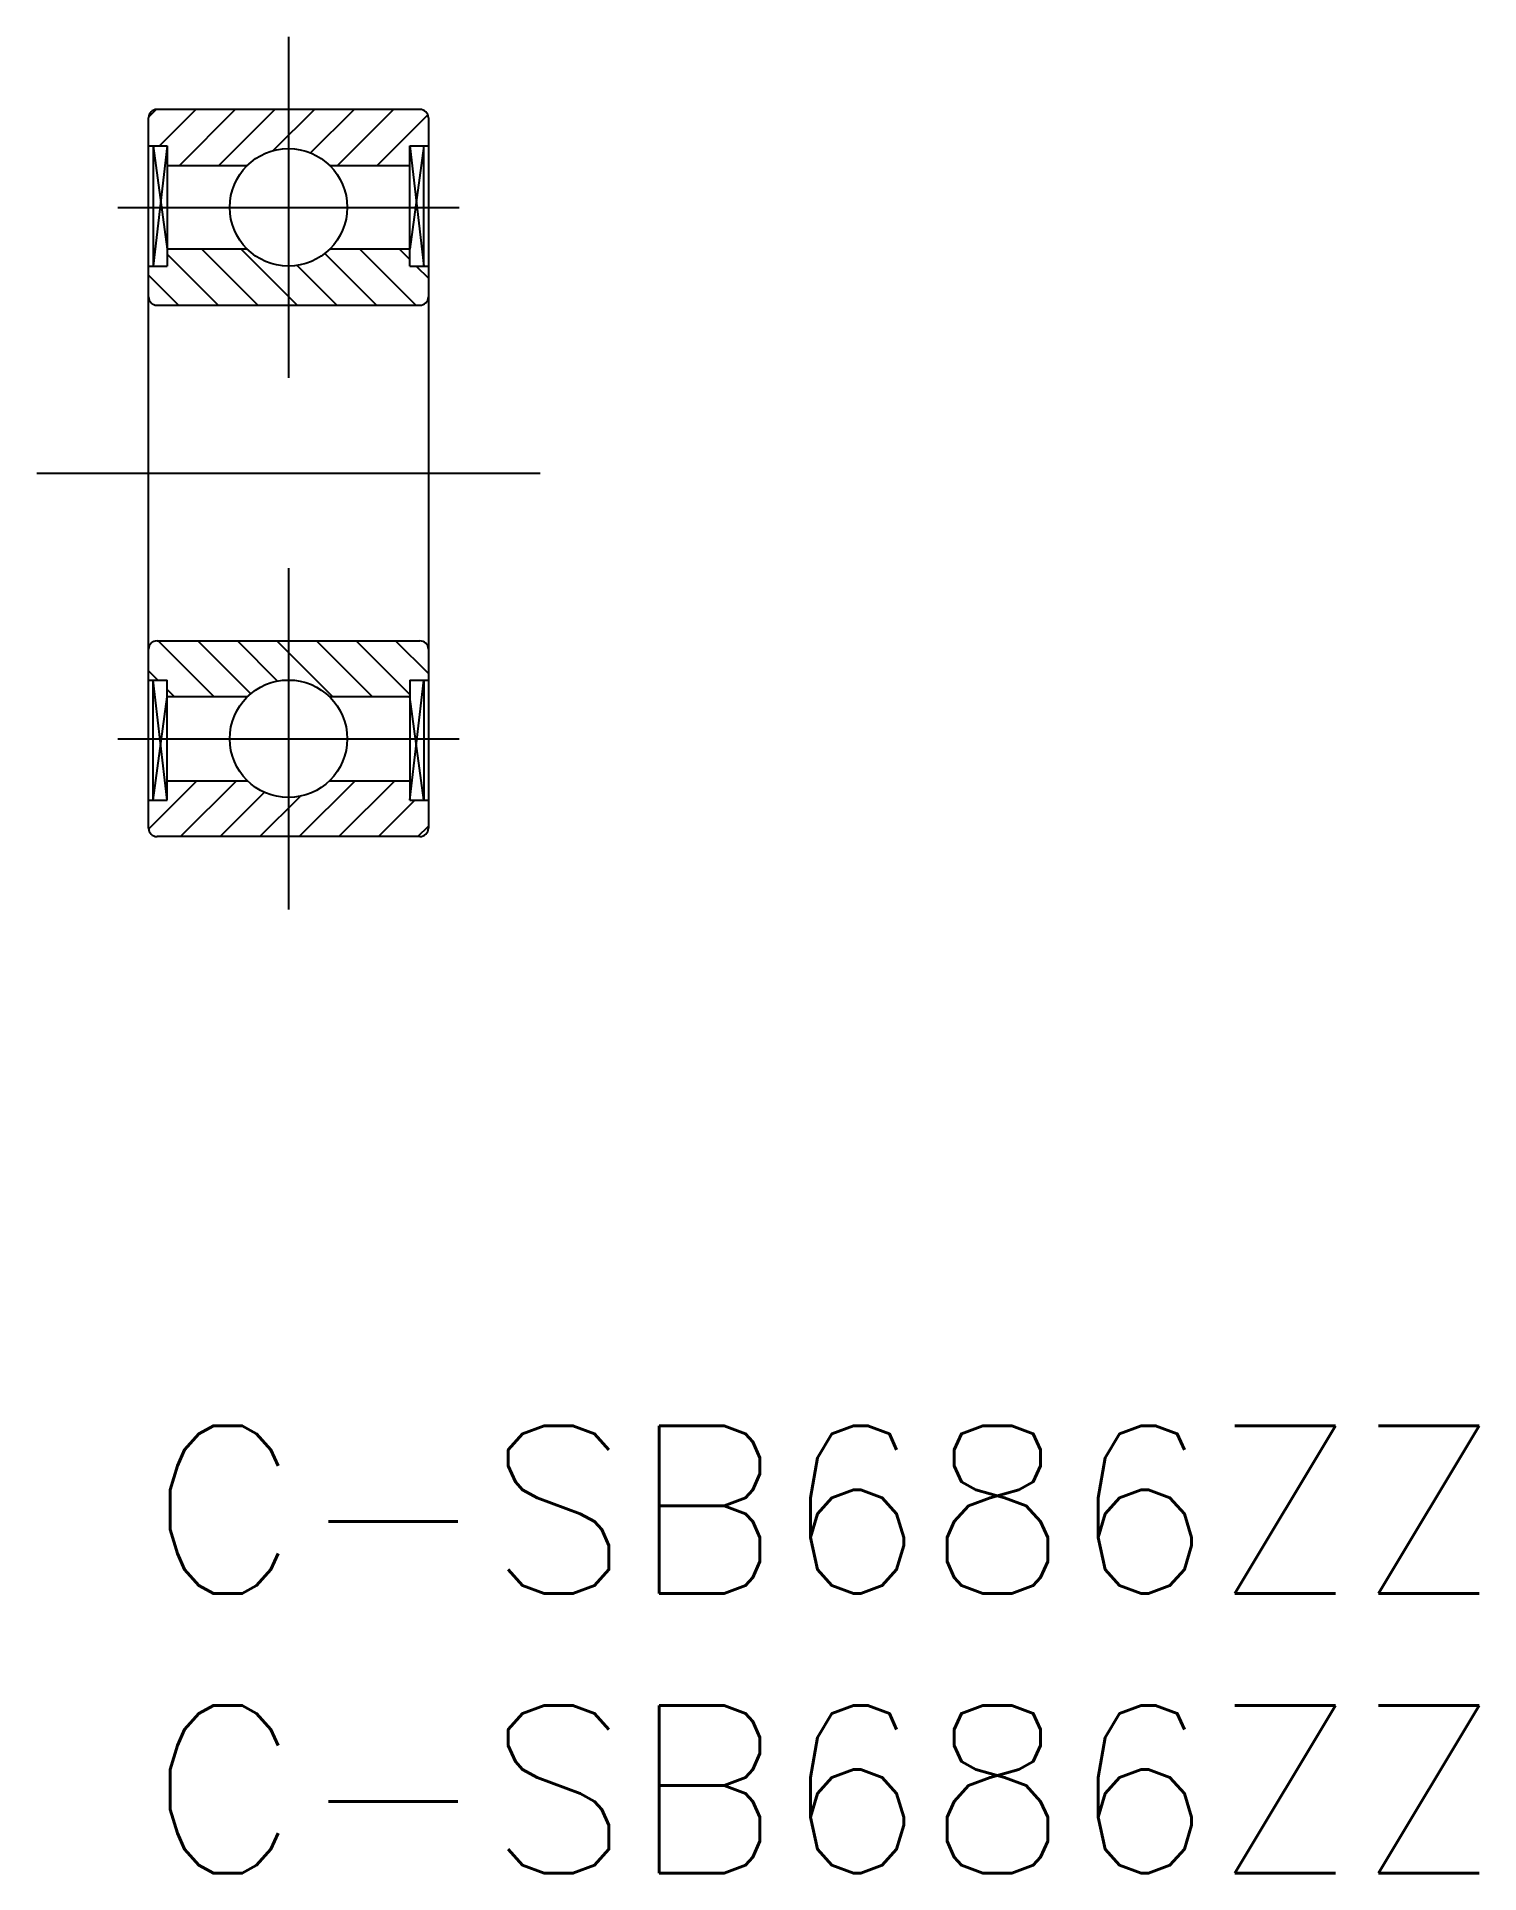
# Model space of a CAD drawing. Extents: x -2 to 23.8, y -8 to 24.8.
import ezdxf

# ---------------------------------------------------------------- set-up
doc = ezdxf.new("R2010")
doc.units = 0
doc.linetypes.add('CENTER', pattern=[50.8, 31.75, -6.35, 6.35, -6.35])
doc.layers.get('0').update_dxf_attribs({"linetype": 'CONTINUOUS'})
doc.layers.add('CENTER', color=1, linetype='CENTER')
doc.styles.get("Standard").update_dxf_attribs({"font": 'txt.shx', "height": 3, "bigfont": 'bigfont.shx'})

# ---------------------------------------------------------------- blocks, each defined once
blk = doc.blocks.new('*X3')
at = {"color": 0, "linetype": 'CONTINUOUS'}
for p, q in [((0.95, 21.032), (1.95, 20.032)), ((1.657, 21.032), (2.657, 20.032)), ((3.778, 21.032), (4.778, 20.032)), ((4.485, 21.032), (4.668, 20.849)), ((0.332, 20.943), (1.243, 20.032)), ((2.653, 20.743), (3.364, 20.032)), ((3.148, 20.955), (4.071, 20.032)), ((4.785, 20.732), (5, 20.517)), ((0, 20.567), (0.536, 20.032)), ((0.172, 14.032), (1.172, 13.032)), ((0.879, 14.032), (1.825, 13.086)), ((1.586, 14.032), (2.304, 13.313)), ((2.293, 14.032), (3.293, 13.032)), ((3, 14.032), (4, 13.032)), ((3.707, 14.032), (4.668, 13.071)), ((4.414, 14.032), (5, 13.446)), ((0, 13.496), (0.164, 13.332)), ((0.332, 13.164), (0.464, 13.032))]:
    blk.add_line(p, q, dxfattribs=at)
blk = doc.blocks.new('*X4')
at = {"color": 0, "linetype": 'CONTINUOUS'}
for p, q in [((0.001, 23.397), (0.135, 23.531)), ((0.193, 22.882), (0.843, 23.532)), ((0.55, 22.532), (1.55, 23.532)), ((1.257, 22.532), (2.257, 23.532)), ((2.229, 22.796), (2.964, 23.532)), ((2.895, 22.755), (3.672, 23.532)), ((3.379, 22.532), (4.379, 23.532)), ((4.086, 22.532), (4.99, 23.436)), ((0.001, 10.669), (0.864, 11.532)), ((0.571, 10.532), (1.571, 11.532)), ((2.692, 10.532), (3.692, 11.532)), ((3.399, 10.532), (4.399, 11.532)), ((1.278, 10.532), (2.07, 11.324)), ((1.985, 10.532), (2.706, 11.252)), ((4.107, 10.532), (4.757, 11.182)), ((4.814, 10.532), (5, 10.718))]:
    blk.add_line(p, q, dxfattribs=at)

msp = doc.modelspace()

# ---------------------------------------------------------------- linework, layer by layer
at = {"color": 7, "linetype": 'CONTINUOUS'}
for p, q in [((0, 10.682), (0, 23.382)), ((4.85, 23.532), (0.15, 23.532)), ((5, 23.382), (5, 10.682)), ((0, 22.882), (0.332, 22.882)), ((0.083, 22.882), (0.332, 21.032)), ((0.332, 22.882), (0.083, 20.732)), ((0.083, 22.882), (0.083, 20.732)), ((0.332, 22.882), (0.332, 20.732)), ((4.668, 22.882), (4.917, 20.732)), ((4.917, 22.882), (4.668, 21.032)), ((4.668, 22.882), (5, 22.882)), ((4.668, 20.732), (4.668, 22.882)), ((4.917, 20.732), (4.917, 22.882)), ((0.332, 22.532), (1.765, 22.532)), ((3.235, 22.532), (4.668, 22.532)), ((1.765, 21.032), (0.332, 21.032)), ((4.668, 21.032), (3.235, 21.032)), ((0, 20.732), (0.332, 20.732)), ((4.668, 20.732), (5, 20.732)), ((0.15, 20.032), (4.85, 20.032)), ((0.15, 14.032), (4.85, 14.032)), ((0, 13.332), (0.332, 13.332)), ((0.332, 11.182), (0.083, 13.332)), ((0.083, 11.182), (0.083, 13.332)), ((0.332, 11.182), (0.332, 13.332)), ((4.668, 11.182), (4.917, 13.332)), ((4.668, 13.332), (5, 13.332)), ((4.668, 13.332), (4.668, 11.182)), ((4.917, 13.332), (4.917, 11.182)), ((0.083, 11.182), (0.332, 13.032)), ((1.765, 13.032), (0.332, 13.032)), ((4.668, 13.032), (3.235, 13.032)), ((4.917, 11.182), (4.668, 13.032)), ((0.332, 11.532), (1.765, 11.532)), ((3.235, 11.532), (4.668, 11.532)), ((0, 11.182), (0.332, 11.182)), ((4.668, 11.182), (5, 11.182)), ((4.85, 10.532), (0.15, 10.532))]:
    msp.add_line(p, q, dxfattribs=at)
for centre in [(2.5, 21.782), (2.5, 12.282)]:
    msp.add_circle(centre, 1.05, dxfattribs=at)
for centre, start, end in [((0.15, 23.382), 90, 180), ((4.85, 23.382), 0, 90), ((0.15, 20.182), 180, 270), ((4.85, 20.182), 270, 0), ((0.15, 13.882), 90, 180), ((4.85, 13.882), 0, 90), ((0.15, 10.682), 180, 270), ((4.85, 10.682), 270, 0)]:
    msp.add_arc(centre, 0.15, start, end, dxfattribs=at)
at = {"layer": 'CENTER', "color": 1, "linetype": 'CENTER'}
for p, q in [((2.5, 24.832), (2.5, 18.732)), ((-0.55, 21.782), (5.55, 21.782)), ((-2, 17.032), (7, 17.032)), ((2.5, 15.332), (2.5, 9.232)), ((-0.55, 12.282), (5.55, 12.282))]:
    msp.add_line(p, q, dxfattribs=at)

# ---------------------------------------------------------------- block references
at = {"color": 3, "linetype": 'CONTINUOUS'}
for name in ['*X4', '*X3']:
    msp.add_blockref(name, (0, 0), dxfattribs=at)

# ---------------------------------------------------------------- texts
at = {"color": 7, "linetype": 'CONTINUOUS'}
for p in [(0, -3), (0, -8)]:
    msp.add_text('C-SB686ZZ', height=3, dxfattribs=at).set_placement(p)

doc.saveas('drawing.dxf')
